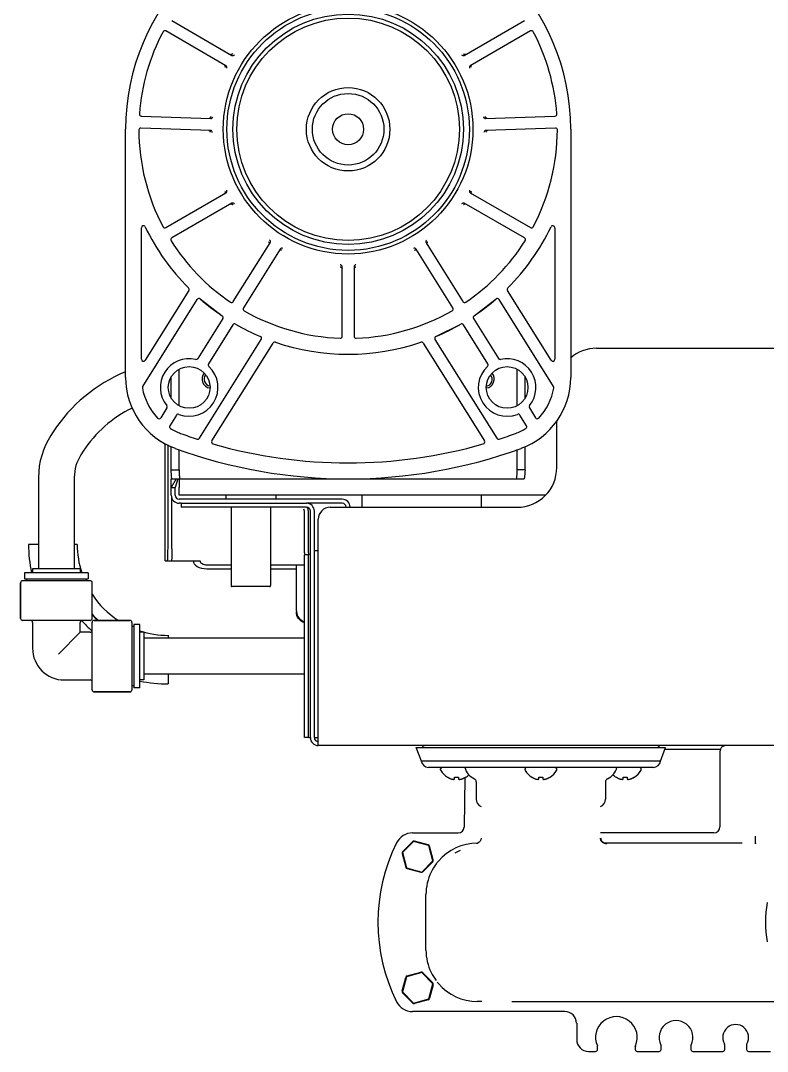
# Model space of a CAD drawing. Header units: millimetres. Extents: x 2355 to 9028, y 2010 to 7655.
# Drawn here: x 5846.3 to 6034.2, y 6387.9 to 6647.4 of the extents above; entities that cross this region are included whole.
import ezdxf

# ---------------------------------------------------------------- set-up
doc = ezdxf.new("R2010")
doc.units = ezdxf.units.MM
doc.header["$LTSCALE"] = 739.2
doc.layers.get('0').update_dxf_attribs({"linetype": 'CONTINUOUS'})
for name, color, linetype in [('ASSI', 7, 'CONTINUOUS'), ('CURVE', 7, 'CONTINUOUS'), ('GEOM', 7, 'CONTINUOUS')]:
    doc.layers.add(name, color=color, linetype=linetype)

msp = doc.modelspace()

# ---------------------------------------------------------------- linework, layer by layer
at = {"linetype": 'Continuous'}
msp.add_line((5886.22, 6532.09), (5886.22, 6529.94), dxfattribs=at)
at = {"color": 7, "linetype": 'Continuous'}
for p, q in [((5863.32, 6508.44), (5847.32, 6508.44)), ((5847.32, 6508.44), (5847.32, 6506.94)), ((5863.32, 6508.44), (5863.32, 6506.94)), ((5846.32, 6496.94), (5846.32, 6505.94)), ((5863.82, 6506.44), (5846.82, 6506.44)), ((5847.32, 6506.94), (5863.32, 6506.94)), ((5847.82, 6506.94), (5847.82, 6506.44)), ((5862.82, 6506.94), (5862.82, 6506.44)), ((5864.32, 6496.94), (5864.32, 6505.94)), ((5908.92, 6504.94), (5899.52, 6504.94)), ((5863.82, 6496.44), (5846.82, 6496.44)), ((5849.32, 6495.94), (5849.32, 6489.44)), ((5861.32, 6493.44), (5861.32, 6495.94)), ((5864.32, 6478.94), (5864.32, 6495.94)), ((5873.82, 6496.44), (5864.82, 6496.44)), ((5874.32, 6495.94), (5874.32, 6478.94)), ((5855.82, 6487.94), (5861.32, 6493.44)), ((5863.82, 6493.44), (5861.32, 6493.44)), ((5874.82, 6494.94), (5874.32, 6494.94)), ((5876.32, 6495.44), (5874.82, 6495.44)), ((5874.82, 6495.44), (5874.82, 6479.44)), ((5876.32, 6479.44), (5876.32, 6495.44)), ((5857.32, 6481.44), (5863.82, 6481.44)), ((5874.82, 6479.94), (5874.32, 6479.94)), ((5873.82, 6478.44), (5864.82, 6478.44)), ((5876.32, 6479.44), (5874.82, 6479.44)), ((5953.7, 6456.96), (5953.7, 6456.99)), ((5955.5, 6456.44), (5955.5, 6456.99)), ((5956.5, 6456.99), (5956.5, 6456.44)), ((5958.3, 6456.99), (5958.3, 6456.96)), ((5974.92, 6456.96), (5974.92, 6456.99)), ((5976.72, 6456.44), (5976.72, 6456.99)), ((5977.72, 6456.99), (5977.72, 6456.44)), ((5979.52, 6456.99), (5979.52, 6456.96)), ((5996.14, 6456.96), (5996.14, 6456.99)), ((5997.94, 6456.44), (5997.94, 6456.99)), ((5998.94, 6456.99), (5998.94, 6456.44)), ((6000.74, 6456.99), (6000.74, 6456.96)), ((5955.43, 6456.44), (5955.5, 6456.44)), ((5956.57, 6456.44), (5956.6, 6456.43)), ((5976.65, 6456.44), (5976.72, 6456.44)), ((5977.79, 6456.44), (5977.81, 6456.43)), ((5997.87, 6456.44), (5997.94, 6456.44)), ((5999.01, 6456.44), (5999.03, 6456.43))]:
    msp.add_line(p, q, dxfattribs=at)
for centre, radius, start, end in [((5846.82, 6505.94), 0.5, 90, 180), ((5863.82, 6505.94), 0.5, 0, 90), ((5899.52, 6505.19), 0.25, 180, 270.0002), ((5908.92, 6505.19), 0.25, 269.9998, 360), ((5846.82, 6496.94), 0.5, 180, 270), ((5848.82, 6495.94), 0.5, 0, 90), ((5861.82, 6495.94), 0.5, 90, 180), ((5863.82, 6496.94), 0.5, 270, 360), ((5864.82, 6495.94), 0.5, 90, 180), ((5873.82, 6495.94), 0.5, 0, 90), ((5863.82, 6493.94), 0.5, 270, 360), ((5857.32, 6489.44), 8, 180, 270), ((5863.82, 6480.94), 0.5, 0, 90), ((5864.82, 6478.94), 0.5, 180, 270), ((5873.82, 6478.94), 0.5, 270, 360), ((5956.19, 6461.05), 4.75, 238.4659, 241.0313), ((5956.19, 6461.04), 4.75, 241.0316, 241.9926), ((5956.19, 6461.04), 4.75, 241.9926, 243.3187), ((5956.19, 6461.04), 4.74, 243.3188, 244.4598), ((5956.18, 6461.03), 4.74, 244.4598, 245.4278), ((5956.18, 6461.03), 4.73, 245.4278, 246.6825), ((5956.18, 6461.02), 4.73, 246.6826, 247.4526), ((5956.18, 6461.02), 4.72, 247.4524, 248.9975), ((5956.17, 6461.01), 4.72, 248.9977, 249.4819), ((5956.17, 6461), 4.7, 249.4813, 251.5344), ((5956.16, 6460.98), 4.68, 251.535, 252.6227), ((5956, 6460.75), 3.79, 262.4013, 277.5987), ((5955.84, 6460.98), 4.68, 287.3773, 288.465), ((5955.84, 6461), 4.7, 288.4656, 290.5187), ((5955.83, 6461.01), 4.72, 290.5181, 291.0023), ((5955.83, 6461.02), 4.72, 291.0025, 292.5476), ((5955.83, 6461.02), 4.73, 292.5474, 293.3174), ((5955.83, 6461.03), 4.73, 293.3175, 294.5722), ((5955.82, 6461.03), 4.74, 294.5722, 295.5402), ((5955.82, 6461.04), 4.74, 295.5402, 296.6812), ((5955.82, 6461.04), 4.75, 296.6813, 298.0074), ((5955.82, 6461.04), 4.75, 298.0074, 298.9684), ((5955.82, 6461.05), 4.75, 298.9687, 301.5341), ((5977.41, 6461.05), 4.75, 238.4659, 241.0313), ((5977.41, 6461.04), 4.75, 241.0316, 241.9926), ((5977.41, 6461.04), 4.75, 241.9926, 243.3187), ((5977.4, 6461.04), 4.74, 243.3188, 244.4598), ((5977.4, 6461.03), 4.74, 244.4598, 245.4278), ((5977.4, 6461.03), 4.73, 245.4278, 246.6825), ((5977.4, 6461.02), 4.73, 246.6826, 247.4526), ((5977.39, 6461.02), 4.72, 247.4524, 248.9975), ((5977.39, 6461.01), 4.72, 248.9977, 249.4819), ((5977.39, 6461), 4.7, 249.4813, 251.5344), ((5977.38, 6460.98), 4.68, 251.535, 252.6227), ((5977.22, 6460.75), 3.79, 262.4013, 277.5987), ((5977.06, 6460.98), 4.68, 287.3773, 288.465), ((5977.06, 6461), 4.7, 288.4656, 290.5187), ((5977.05, 6461.01), 4.72, 290.5181, 291.0023), ((5977.05, 6461.02), 4.72, 291.0025, 292.5476), ((5977.05, 6461.02), 4.73, 292.5474, 293.3174), ((5977.04, 6461.03), 4.73, 293.3175, 294.5722), ((5977.04, 6461.03), 4.74, 294.5722, 295.5402), ((5977.04, 6461.04), 4.74, 295.5402, 296.6812), ((5977.04, 6461.04), 4.75, 296.6813, 298.0074), ((5977.04, 6461.04), 4.75, 298.0074, 298.9684), ((5977.04, 6461.05), 4.75, 298.9687, 301.5341), ((5998.63, 6461.05), 4.75, 238.4659, 241.0313), ((5998.62, 6461.04), 4.75, 241.0316, 241.9926), ((5998.62, 6461.04), 4.75, 241.9926, 243.3187), ((5998.62, 6461.04), 4.74, 243.3188, 244.4598), ((5998.62, 6461.03), 4.74, 244.4598, 245.4278), ((5998.62, 6461.03), 4.73, 245.4278, 246.6825), ((5998.62, 6461.02), 4.73, 246.6826, 247.4526), ((5998.61, 6461.02), 4.72, 247.4524, 248.9975), ((5998.61, 6461.01), 4.72, 248.9977, 249.4819), ((5998.61, 6461), 4.7, 249.4813, 251.5344), ((5998.6, 6460.98), 4.68, 251.535, 252.6227), ((5998.44, 6460.75), 3.79, 262.4013, 277.5987), ((5998.28, 6460.98), 4.68, 287.3773, 288.465), ((5998.27, 6461), 4.7, 288.4656, 290.5187), ((5998.27, 6461.01), 4.72, 290.5181, 291.0023), ((5998.27, 6461.02), 4.72, 291.0025, 292.5476), ((5998.26, 6461.02), 4.73, 292.5474, 293.3174), ((5998.26, 6461.03), 4.73, 293.3175, 294.5722), ((5998.26, 6461.03), 4.74, 294.5722, 295.5402), ((5998.26, 6461.04), 4.74, 295.5402, 296.6812), ((5998.26, 6461.04), 4.75, 296.6813, 298.0074), ((5998.26, 6461.04), 4.75, 298.0074, 298.9684), ((5998.25, 6461.05), 4.75, 298.9687, 301.5341), ((5956.16, 6460.97), 4.67, 252.6228, 253.6051), ((5956.15, 6460.94), 4.64, 253.6036, 255.6824), ((5955.26, 6458.43), 2.01, 262.7256, 264.8598), ((5955.26, 6458.41), 1.98, 264.8627, 265.7144), ((5955.26, 6458.4), 1.97, 265.714, 266.9767), ((5955.25, 6458.39), 1.96, 266.9771, 268.0037), ((5955.25, 6458.38), 1.95, 268.0037, 269.0738), ((5955.25, 6458.38), 1.95, 269.0741, 271.1541), ((5955.25, 6458.38), 1.95, 271.1544, 272.3767), ((5955.25, 6458.39), 1.96, 272.3765, 273.2159), ((5955.25, 6458.4), 1.97, 273.2166, 274.6016), ((5955.25, 6458.41), 1.98, 274.6009, 275.2558), ((5956.76, 6458.43), 2.01, 262.7259, 264.7415), ((5956.76, 6458.4), 1.97, 265.3984, 266.7833), ((5956.75, 6458.39), 1.96, 266.7841, 267.6235), ((5956.75, 6458.38), 1.96, 267.6233, 268.8455), ((5956.75, 6458.38), 1.95, 268.8459, 270.9258), ((5956.75, 6458.38), 1.95, 270.9261, 271.9964), ((5956.75, 6458.39), 1.96, 271.9964, 273.0228), ((5956.75, 6458.4), 1.97, 273.0233, 274.286), ((5956.75, 6458.41), 1.98, 274.2856, 275.1372), ((5956.75, 6458.43), 2.01, 275.1401, 277.2744), ((5955.86, 6460.94), 4.64, 284.3176, 286.3964), ((5955.85, 6460.97), 4.67, 286.3949, 287.3772), ((5977.38, 6460.97), 4.67, 252.6228, 253.6051), ((5977.37, 6460.94), 4.64, 253.6036, 255.6824), ((5976.48, 6458.43), 2.01, 262.7256, 264.8598), ((5976.47, 6458.41), 1.98, 264.8627, 265.7144), ((5976.47, 6458.4), 1.97, 265.714, 266.9767), ((5976.47, 6458.39), 1.96, 266.9771, 268.0037), ((5976.47, 6458.38), 1.95, 268.0037, 269.0738), ((5976.47, 6458.38), 1.95, 269.0741, 271.1541), ((5976.47, 6458.38), 1.95, 271.1544, 272.3767), ((5976.47, 6458.39), 1.96, 272.3765, 273.2159), ((5976.47, 6458.4), 1.97, 273.2166, 274.6016), ((5976.47, 6458.41), 1.98, 274.6009, 275.2558), ((5977.98, 6458.43), 2.01, 262.7259, 264.7415), ((5977.97, 6458.4), 1.97, 265.3984, 266.7833), ((5977.97, 6458.39), 1.96, 266.7841, 267.6235), ((5977.97, 6458.38), 1.96, 267.6233, 268.8455), ((5977.97, 6458.38), 1.95, 268.8459, 270.9258), ((5977.97, 6458.38), 1.95, 270.9261, 271.9964), ((5977.97, 6458.39), 1.96, 271.9964, 273.0228), ((5977.97, 6458.4), 1.97, 273.0233, 274.286), ((5977.97, 6458.41), 1.98, 274.2856, 275.1372), ((5977.97, 6458.43), 2.01, 275.1401, 277.2744), ((5977.08, 6460.94), 4.64, 284.3176, 286.3964), ((5977.07, 6460.97), 4.67, 286.3949, 287.3772), ((5998.6, 6460.97), 4.67, 252.6228, 253.6051), ((5998.59, 6460.94), 4.64, 253.6036, 255.6824), ((5997.69, 6458.43), 2.01, 262.7256, 264.8598), ((5997.69, 6458.41), 1.98, 264.8627, 265.7144), ((5997.69, 6458.4), 1.97, 265.714, 266.9767), ((5997.69, 6458.39), 1.96, 266.9771, 268.0037), ((5997.69, 6458.38), 1.95, 268.0037, 269.0738), ((5997.69, 6458.38), 1.95, 269.0741, 271.1541), ((5997.69, 6458.38), 1.95, 271.1544, 272.3767), ((5997.69, 6458.39), 1.96, 272.3765, 273.2159), ((5997.69, 6458.4), 1.97, 273.2166, 274.6016), ((5997.69, 6458.41), 1.98, 274.6009, 275.2558), ((5999.19, 6458.43), 2.01, 262.7259, 264.7415), ((5999.19, 6458.4), 1.97, 265.3984, 266.7833), ((5999.19, 6458.39), 1.96, 266.7841, 267.6235), ((5999.19, 6458.38), 1.96, 267.6233, 268.8455), ((5999.19, 6458.38), 1.95, 268.8459, 270.9258), ((5999.19, 6458.38), 1.95, 270.9261, 271.9964), ((5999.19, 6458.39), 1.96, 271.9964, 273.0228), ((5999.19, 6458.4), 1.97, 273.0233, 274.286), ((5999.19, 6458.41), 1.98, 274.2856, 275.1372), ((5999.19, 6458.43), 2.01, 275.1401, 277.2744), ((5998.29, 6460.94), 4.64, 284.3176, 286.3964), ((5998.28, 6460.97), 4.67, 286.3949, 287.3772)]:
    msp.add_arc(centre, radius, start, end, dxfattribs=at)
at = {"layer": 'ASSI', "color": 7, "linetype": 'Continuous'}
for p, q in [((5899.27, 6524.94), (5899.27, 6505.19)), ((5909.17, 6524.94), (5909.17, 6505.19)), ((5861.32, 6509.44), (5849.32, 6509.44)), ((5849.32, 6509.44), (5849.32, 6508.44)), ((5861.32, 6509.44), (5861.32, 6508.44)), ((5846.32, 6505.94), (5846.32, 6496.94)), ((5864.82, 6496.44), (5873.82, 6496.44)), ((5877.32, 6493.44), (5876.32, 6493.44)), ((5877.32, 6493.44), (5877.32, 6481.44)), ((5877.32, 6481.44), (5876.32, 6481.44)), ((5864.82, 6478.44), (5873.82, 6478.44)), ((5952, 6458.84), (5952, 6459.04)), ((5973.22, 6458.84), (5973.22, 6459.04)), ((5981.22, 6458.84), (5981.22, 6459.04)), ((6002.44, 6458.84), (6002.44, 6459.04))]:
    msp.add_line(p, q, dxfattribs=at)
at = {"layer": 'ASSI', "linetype": 'Continuous'}
for p, q in [((5947.14, 6461.02), (5945.83, 6464.44)), ((6007.31, 6461.02), (6008.61, 6464.44)), ((6007.31, 6461.02), (5947.14, 6461.02)), ((6005.52, 6459.44), (5948.92, 6459.44))]:
    msp.add_line(p, q, dxfattribs=at)
at = {"layer": 'ASSI', "color": 7, "linetype": 'Continuous'}
for radius in [10.5, 9, 3.9]:
    msp.add_circle((5928.72, 6620.09), radius, dxfattribs=at)
for centre, radius, start, end in [((5894.22, 6557.19), 2.25, 139.3317, 262.5132), ((5963.22, 6557.19), 2.25, 277.4868, 40.6683), ((5883.44, 6515.56), 35.12, 180, 191.7058), ((5883.44, 6515.56), 22.88, 180, 198.1556), ((5883.44, 6515.56), 22.88, 213.2134, 236.7866), ((5883.44, 6515.56), 22.88, 251.8444, 270), ((5883.44, 6515.56), 35.12, 258.2942, 270), ((5952.4, 6459.04), 0.4, 90, 180), ((5962.22, 6460.44), 4.25, 193.6627, 246.0499), ((5973.62, 6459.04), 0.4, 90, 180), ((5980.82, 6459.04), 0.4, 0, 90), ((5992.22, 6460.44), 4.25, 293.9501, 346.3373), ((6002.04, 6459.04), 0.4, 0, 90), ((5952.4, 6458.84), 0.4, 180, 210.3012), ((5956.2, 6461.06), 4.8, 210.3012, 238.5421), ((5955.81, 6461.06), 4.8, 301.4579, 313.366), ((5973.62, 6458.84), 0.4, 180, 210.3012), ((5977.42, 6461.06), 4.8, 210.3012, 238.5421), ((5977.02, 6461.06), 4.8, 301.4579, 329.6988), ((5980.82, 6458.84), 0.4, 329.6988, 360), ((5998.64, 6461.06), 4.8, 226.6003, 238.5421), ((5998.24, 6461.06), 4.8, 301.4579, 329.6988), ((6002.04, 6458.84), 0.4, 329.6988, 360), ((5963.02, 6451.44), 2.05, 180, 246.8262), ((5991.42, 6451.44), 2.05, 293.1738, 360)]:
    msp.add_arc(centre, radius, start, end, dxfattribs=at)
at = {"layer": 'ASSI', "linetype": 'Continuous'}
for centre, radius, start, end in [((5894.22, 6557.19), 1.75, 141.612, 259.6344), ((5963.22, 6557.14), 1.75, 279.4956, 39.7644), ((5948.92, 6461.24), 1.8, 186.9943, 270), ((6005.52, 6461.24), 1.8, 270, 353.0057)]:
    msp.add_arc(centre, radius, start, end, dxfattribs=at)
at = {"layer": 'CURVE', "color": 40, "linetype": 'Continuous'}
msp.add_arc((5881.32, 6513.44), 26, 220.8383, 229.1617, dxfattribs=at)
at = {"layer": 'GEOM', "color": 7, "linetype": 'Continuous'}
for p, q in [((5884.34, 6647.45), (5899.49, 6638.7)), ((5957.95, 6638.7), (5973.1, 6647.45)), ((5897.99, 6636.1), (5882.84, 6644.85)), ((5974.6, 6644.85), (5959.45, 6636.1)), ((5876.69, 6623.41), (5894.18, 6622.8)), ((5963.27, 6622.8), (5980.75, 6623.41)), ((5872.72, 6557.62), (5872.72, 6620.09)), ((5894.07, 6619.8), (5876.59, 6620.41)), ((5980.86, 6620.41), (5963.37, 6619.8)), ((5984.72, 6620.09), (5984.72, 6557.62)), ((5882.84, 6595.33), (5897.99, 6604.08)), ((5959.45, 6604.08), (5974.6, 6595.33)), ((5899.49, 6601.48), (5884.34, 6592.73)), ((5973.1, 6592.73), (5957.95, 6601.48)), ((5876.72, 6562.2), (5876.72, 6595.31)), ((5980.72, 6595.31), (5980.72, 6562.2)), ((5899.83, 6576.69), (5909.1, 6591.52)), ((5948.34, 6591.52), (5957.61, 6576.69)), ((5911.65, 6589.94), (5902.38, 6575.1)), ((5955.07, 6575.1), (5945.8, 6589.94)), ((5927.22, 6567.97), (5927.22, 6585.47)), ((5930.22, 6585.47), (5930.22, 6567.97)), ((5888.63, 6579.51), (5877.65, 6561.94)), ((5979.8, 6561.94), (5968.82, 6579.51)), ((5877.03, 6555.29), (5890.76, 6577.26)), ((5891.51, 6577.37), (5897.04, 6573.12)), ((5960.41, 6573.12), (5965.93, 6577.37)), ((5980.41, 6555.29), (5966.69, 6577.26)), ((5897.18, 6572.45), (5890.89, 6562.38)), ((5899.73, 6570.86), (5893.58, 6561.02)), ((5950.8, 6567.92), (5957.04, 6571.02)), ((5963.86, 6561.02), (5957.72, 6570.86)), ((5960.26, 6572.45), (5966.55, 6562.38)), ((5891.32, 6542.3), (5906.87, 6567.19)), ((5894.43, 6541.62), (5909.83, 6566.27)), ((5947.61, 6566.27), (5963.01, 6541.62)), ((5950.57, 6567.19), (5966.12, 6542.3)), ((5886.22, 6550.48), (5886.22, 6559.7)), ((5971.22, 6550.48), (5971.22, 6559.7)), ((5883.12, 6549.95), (5881.56, 6547.44)), ((5974.32, 6549.95), (5975.88, 6547.44)), ((5885.52, 6548.12), (5883.85, 6545.44)), ((5973.6, 6545.44), (5971.92, 6548.12)), ((5854.51, 6543.9), (5853.95, 6543.03)), ((5862.07, 6539.01), (5861.51, 6538.14)), ((5886.22, 6534.39), (5886.22, 6539.46)), ((5971.22, 6534.39), (5971.22, 6539.46)), ((5884.22, 6534.39), (5886.22, 6534.39)), ((5973.22, 6534.39), (5971.22, 6534.39)), ((5850.82, 6532.44), (5850.82, 6509.44)), ((5859.82, 6532.44), (5859.82, 6509.44)), ((5884.39, 6532.09), (5973.05, 6532.09)), ((5885.84, 6532.09), (5885.22, 6529.94)), ((5884.22, 6529.94), (5885.22, 6529.94)), ((5885.22, 6527.94), (5885.22, 6529.94)), ((5884.4, 6514.44), (5884.4, 6527.28)), ((5927.22, 6526.94), (5886.22, 6526.94)), ((5897.92, 6527.94), (5897.92, 6527.14)), ((5910.52, 6527.94), (5910.52, 6527.14)), ((5932.22, 6524.94), (5932.22, 6527.94)), ((5962.22, 6527.94), (5962.22, 6524.94)), ((5886.72, 6525.94), (5918.22, 6525.94)), ((5886.72, 6525.94), (5886.72, 6524.94)), ((5918.72, 6513.44), (5918.72, 6523.94)), ((5920.22, 6466.94), (5920.22, 6523.94)), ((5850.82, 6515.56), (5848.32, 6515.56)), ((5860.57, 6515.56), (5859.82, 6515.56)), ((5921.22, 6513.94), (5920.22, 6513.94)), ((5883.24, 6511.44), (5891.45, 6511.44)), ((5918.72, 6512.94), (5917.72, 6512.94)), ((5918.72, 6466.94), (5918.72, 6512.94)), ((5893.19, 6510.44), (5899.27, 6510.44)), ((5909.17, 6510.44), (5917.72, 6510.44)), ((5915.7, 6498.85), (5915.7, 6510.44)), ((5917.72, 6491.94), (5877.32, 6491.94)), ((5883.44, 6492.69), (5883.44, 6491.94)), ((5917.72, 6482.94), (5877.32, 6482.94)), ((5883.44, 6482.94), (5883.44, 6480.44)), ((5918.72, 6466.94), (5917.72, 6466.94)), ((5918.8, 6466.94), (5919.22, 6466.94)), ((5920.22, 6466.94), (5921.22, 6466.94)), ((5921.22, 6464.94), (5921.22, 6465.94)), ((6022.26, 6463.44), (6022.26, 6462.04)), ((6022.26, 6459.84), (6022.26, 6444.44)), ((5958.12, 6456.89), (5957.9, 6444.41)), ((5960.97, 6455.82), (5960.97, 6451.44)), ((5993.47, 6455.82), (5993.47, 6451.44)), ((5944.94, 6442.94), (5956.4, 6442.94)), ((6020.76, 6442.94), (5992.22, 6442.94)), ((6031.22, 6440.38), (6031.22, 6442.09)), ((5945.19, 6440.77), (5942.39, 6437.97)), ((5944.95, 6440.72), (5942.44, 6438.21)), ((5949.03, 6439.75), (5945.19, 6440.77)), ((5948.86, 6439.93), (5945.43, 6440.85)), ((5950.06, 6435.91), (5949.03, 6439.75)), ((5950.13, 6436.15), (5949.22, 6439.58)), ((5961.01, 6440.26), (5960.99, 6440.25)), ((5961.08, 6440.27), (5961.01, 6440.26)), ((5961.22, 6440.35), (5961.3, 6440.35)), ((5992.99, 6440.43), (6027.83, 6440.43)), ((5942.31, 6437.73), (5943.23, 6434.3)), ((5942.39, 6437.97), (5943.41, 6434.13)), ((5947.25, 6433.1), (5950.06, 6435.91)), ((5943.41, 6434.13), (5947.25, 6433.1)), ((5943.58, 6433.95), (5947.01, 6433.03)), ((5947.49, 6433.16), (5950.01, 6435.67)), ((5948.31, 6413.44), (5948.31, 6427.44)), ((5947.25, 6407.77), (5943.41, 6406.75)), ((5943.58, 6406.93), (5947.01, 6407.85)), ((5950.06, 6404.97), (5947.25, 6407.77)), ((5947.49, 6407.72), (5950.01, 6405.21)), ((5942.31, 6403.15), (5943.23, 6406.58)), ((5943.41, 6406.75), (5942.39, 6402.91)), ((5949.03, 6401.13), (5950.06, 6404.97)), ((5950.13, 6404.73), (5949.22, 6401.3)), ((5942.39, 6402.91), (5945.19, 6400.1)), ((5944.95, 6400.16), (5942.44, 6402.67)), ((5945.19, 6400.1), (5949.03, 6401.13)), ((5948.86, 6400.95), (5945.43, 6400.03)), ((5962.35, 6400.53), (5961.22, 6400.53)), ((6038.67, 6400.45), (5969.9, 6400.45)), ((5983.22, 6397.94), (5944.94, 6397.94)), ((5986.22, 6395.06), (5986.22, 6390.94)), ((5991.47, 6388.44), (5991.47, 6389.09)), ((6000.97, 6389.09), (6001.02, 6389.3)), ((6000.97, 6389.09), (6000.97, 6388.44)), ((6007.42, 6389.54), (6007.47, 6389.32)), ((6007.47, 6388.44), (6007.47, 6389.32)), ((6014.97, 6389.32), (6015.02, 6389.54)), ((6014.97, 6389.32), (6014.97, 6388.44)), ((6023.47, 6388.44), (6023.47, 6389.57)), ((6028.97, 6389.57), (6028.97, 6388.44)), ((5989.22, 6387.94), (5990.97, 6387.94)), ((6001.47, 6387.94), (6006.97, 6387.94)), ((6015.47, 6387.94), (6022.97, 6387.94)), ((6029.47, 6387.94), (6034.97, 6387.94))]:
    msp.add_line(p, q, dxfattribs=at)
at = {"layer": 'GEOM', "linetype": 'Continuous'}
for p, q in [((5991.22, 6564.94), (6302.22, 6564.94)), ((5884.22, 6552.45), (5884.22, 6557.73)), ((5973.22, 6552.45), (5973.22, 6557.73)), ((5981.22, 6534.94), (5981.22, 6546.75)), ((5882.72, 6511.44), (5882.72, 6540.93)), ((5883.4, 6514.44), (5883.4, 6540.61)), ((5884.22, 6534.39), (5884.22, 6540.23)), ((5973.22, 6534.39), (5973.22, 6540.23)), ((5884.22, 6527.94), (5884.22, 6532.09)), ((5885.46, 6532.09), (5884.22, 6529.94)), ((5886.22, 6527.94), (5886.22, 6529.94)), ((5978.34, 6527.94), (5886.22, 6527.94)), ((5886.72, 6525.94), (5886.22, 6525.94)), ((5918.22, 6524.94), (5886.72, 6524.94)), ((5927.22, 6525.94), (5918.22, 6525.94)), ((5924.22, 6524.94), (5971.22, 6524.94)), ((5917.72, 6513.44), (5917.72, 6523.94)), ((5919.22, 6466.94), (5919.22, 6523.94)), ((5921.22, 6465.94), (5921.22, 6521.94)), ((5882.72, 6511.44), (5883.24, 6511.44)), ((5917.72, 6466.94), (5917.72, 6512.94)), ((5893.19, 6509.44), (5899.27, 6509.44)), ((5909.17, 6509.44), (5915.7, 6509.44)), ((6270.1, 6464.94), (5921.22, 6464.94)), ((5945.83, 6464.44), (6008.61, 6464.44)), ((5947.14, 6461.02), (5945.83, 6464.44)), ((6007.31, 6461.02), (6008.61, 6464.44)), ((6022.26, 6463.94), (6008.42, 6463.94))]:
    msp.add_line(p, q, dxfattribs=at)
at = {"layer": 'GEOM', "color": 7, "linetype": 'Continuous'}
for points in [[(5962.22, 6441.61), (5962.14, 6441.23), (5961.96, 6440.87), (5961.71, 6440.59), (5961.45, 6440.41), (5961.23, 6440.31), (5961.08, 6440.27)], [(5993.49, 6440.26), (5993.5, 6440.25), (5993.5, 6440.25), (5993.45, 6440.26), (5993.34, 6440.28), (5993.13, 6440.36), (5992.85, 6440.51), (5992.56, 6440.78), (5992.34, 6441.14), (5992.23, 6441.57), (5992.22, 6441.63)]]:
    msp.add_lwpolyline(points, dxfattribs=at)
for centre, radius in [((5928.72, 6620.09), 31.41), ((5928.72, 6620.09), 30.5), ((5928.72, 6620.09), 29), ((5928.72, 6620.09), 28), ((5888.72, 6555.09), 5.25), ((5968.72, 6555.09), 5.25)]:
    msp.add_circle(centre, radius, dxfattribs=at)
for centre, radius, start, end in [((5928.72, 6620.09), 56, 0, 180), ((5928.72, 6620.09), 52.65, 152.1978, 175.8022), ((5882.59, 6644.41), 0.5, 60, 152.1978), ((5974.85, 6644.41), 0.5, 27.8022, 120), ((5928.72, 6620.09), 52.65, 4.1978, 27.8022), ((5897.23, 6635.94), 0.567, 352.9438, 359.7748), ((5876.71, 6623.91), 0.5, 175.8022, 268), ((5893.64, 6623.33), 0.545, 340.8391, 344.5973), ((5963.8, 6623.33), 0.537, 196.6753, 199.9417), ((5980.74, 6623.91), 0.5, 272, 4.1978), ((5876.57, 6619.91), 0.5, 88, 180.1978), ((5980.87, 6619.91), 0.5, 359.8022, 92), ((5928.72, 6620.09), 52.65, 180.1978, 207.8022), ((5928.72, 6620.09), 52.65, 332.1978, 359.8022), ((5960.21, 6604.24), 0.567, 172.9438, 179.7748), ((5877.22, 6595.31), 0.5, 25.6985, 180), ((5928.72, 6620.09), 56.65, 205.6985, 224.8525), ((5882.59, 6595.76), 0.5, 207.8022, 300), ((5928.72, 6620.09), 56.65, 315.1475, 334.3015), ((5974.85, 6595.76), 0.5, 240, 332.1978), ((5980.22, 6595.31), 0.5, 0, 154.3015), ((5884.59, 6592.3), 0.5, 120, 212.1978), ((5928.72, 6620.09), 52.65, 212.1978, 235.8022), ((5928.72, 6620.09), 52.65, 304.1978, 327.8022), ((5972.85, 6592.3), 0.5, 327.8022, 60), ((5930.73, 6584.92), 0.537, 104.6753, 107.9417), ((5888.2, 6579.78), 0.5, 328, 44.8525), ((5969.24, 6579.78), 0.5, 135.1475, 212), ((5891.18, 6576.99), 0.5, 48.9398, 148), ((5928.72, 6620.09), 56.65, 228.9398, 235.9946), ((5899.41, 6576.95), 0.5, 235.8022, 328), ((5958.03, 6576.95), 0.5, 212, 304.1978), ((5928.72, 6620.09), 56.65, 304.0054, 311.0602), ((5966.26, 6576.99), 0.5, 32, 131.0602), ((5902.8, 6574.83), 0.5, 148, 240.1978), ((5928.72, 6620.09), 52.65, 240.1978, 267.8022), ((5928.72, 6620.09), 52.65, 272.1978, 299.8022), ((5954.64, 6574.83), 0.5, 299.8022, 32), ((5896.76, 6572.71), 0.5, 328, 55.9946), ((5900.15, 6570.59), 0.5, 60.0054, 148), ((5928.72, 6620.09), 56.65, 240.0054, 247.0602), ((5928.72, 6620.09), 56.65, 292.9398, 299.9946), ((5957.29, 6570.59), 0.5, 32, 119.9946), ((5960.69, 6572.71), 0.5, 124.0054, 212), ((5906.45, 6567.46), 0.5, 328, 67.0602), ((5910.25, 6566), 0.5, 71.1475, 148), ((5928.72, 6620.09), 56.65, 251.1475, 288.8525), ((5926.72, 6567.97), 0.5, 267.8022, 360), ((5930.72, 6567.97), 0.5, 180, 272.1978), ((5947.19, 6566), 0.5, 32, 108.8525), ((5951, 6567.46), 0.5, 112.9398, 212), ((5877.22, 6562.2), 0.5, 180, 328), ((5888.72, 6555.09), 7.25, 76.9975, 219.0025), ((5888.72, 6555.09), 7.25, 248.988, 47.012), ((5890.47, 6562.64), 0.5, 256.9975, 328), ((5894.01, 6560.76), 0.5, 148, 227.012), ((5968.72, 6555.09), 7.25, 132.988, 291.012), ((5963.44, 6560.76), 0.5, 312.988, 32), ((5966.98, 6562.64), 0.5, 212, 283.0025), ((5968.72, 6555.09), 7.25, 320.9975, 103.0025), ((5980.22, 6562.2), 0.5, 212, 360), ((5887.67, 6522.44), 39.5, 112.2604, 147.0952), ((5891.72, 6557.62), 19, 180, 249.9874), ((5877.45, 6555.03), 0.5, 148, 190.2852), ((5965.72, 6557.62), 19, 290.0126, 360), ((5979.99, 6555.03), 0.5, 349.7148, 32), ((5891.72, 6557.62), 15, 190.2852, 223.1051), ((5965.72, 6557.62), 15, 316.8949, 349.7148), ((5882.7, 6550.21), 0.5, 328, 39.0025), ((5974.74, 6550.21), 0.5, 140.9975, 212), ((5887.67, 6522.44), 30.5, 115.7333, 147.0952), ((5881.14, 6547.71), 0.5, 223.1051, 328), ((5885.94, 6547.85), 0.5, 68.988, 148), ((5971.5, 6547.85), 0.5, 32, 111.012), ((5976.31, 6547.71), 0.5, 212, 316.8949), ((5884.27, 6545.18), 0.5, 148, 239.0781), ((5973.17, 6545.18), 0.5, 300.9219, 32), ((5870.32, 6532.44), 19.5, 147.0952, 180), ((5891.72, 6557.62), 15, 239.0781, 249.9874), ((5928.72, 6659.2), 123.12, 249.9874, 252.0311), ((5890.89, 6542.57), 0.5, 252.0311, 328), ((5966.55, 6542.57), 0.5, 212, 287.9689), ((5928.72, 6659.2), 123.12, 287.9689, 290.0126), ((5965.72, 6557.62), 15, 290.0126, 300.9219), ((5928.72, 6659.2), 127.12, 249.9874, 290.0126), ((5894.86, 6541.36), 0.5, 148, 253.9663), ((5928.72, 6659.2), 123.12, 253.9663, 286.0337), ((5962.59, 6541.36), 0.5, 286.0337, 32), ((5870.32, 6532.44), 10.5, 147.0952, 180), ((5932.65, 6534.38), 46.43, 179.9881, 181.8918), ((5926.28, 6534.36), 44.95, 357.109, 0.042), ((5928.44, 6534.24), 42.21, 181.8956, 182.9248), ((5886.22, 6527.94), 1, 180, 270), ((5927.22, 6524.94), 2, 0, 90), ((5918.22, 6523.94), 2, 0, 90), ((5916.72, 6523.94), 2, 0, 30), ((5919.72, 6513.44), 1, 180, 210), ((5918.5, 6498.85), 2.8, 180.0021, 185.2913), ((5918.5, 6498.85), 2.8, 185.292, 185.4792), ((5883.44, 6515.56), 26.08, 222.7798, 227.2202), ((5883.44, 6515.56), 25.95, 222.485, 227.5151), ((5921.22, 6466.94), 1, 180, 270), ((5948.07, 6464.14), 0.8, 90, 157.6543), ((6006.38, 6464.14), 0.8, 22.3457, 90), ((6023.76, 6463.44), 1.5, 89.9673, 179.9672), ((5992.22, 6460.44), 4.25, 293.9501, 346.3509), ((5960.17, 6455.82), 0.8, 0, 66.0499), ((5994.27, 6455.82), 0.8, 113.9501, 180), ((5944.94, 6438.44), 4.5, 89.9984, 153.6114), ((5993.72, 6441.73), 1.5, 181.8276, 270.0023), ((5981.22, 6420.44), 45, 153.6098, 206.3902), ((5945.55, 6437.45), 5.48, 151.8654, 154.5058), ((5961.22, 6427.44), 12.91, 90, 139.3191), ((5961.72, 6426.94), 12.5, 112.5231, 119.5853), ((5961.81, 6426.93), 13.69, 139.3168, 141.1322), ((5983.22, 6420.44), 41.5, 160.9606, 161.15), ((5983.22, 6420.44), 38.75, 160.6734, 160.8764), ((5961.29, 6427.41), 12.98, 143.5259, 154.187), ((5961.22, 6427.44), 12.91, 154.1898, 180), ((6061.22, 6420.44), 27.5, 169.5578, 190.3788), ((5961.22, 6413.44), 12.91, 180, 205.8102), ((5983.22, 6420.44), 38.75, 199.1236, 199.3266), ((5961.28, 6413.47), 12.98, 205.8107, 216.4764), ((5983.22, 6420.44), 41.5, 198.85, 199.0394), ((5961.52, 6413.71), 13.31, 218.8422, 220.7088), ((5961.22, 6413.44), 12.91, 220.6809, 270), ((5945.55, 6403.43), 5.48, 205.4942, 208.1353), ((5944.94, 6402.44), 4.5, 206.3886, 270.0016), ((5996.22, 6391.44), 5.25, 335.9294, 204.0706), ((6011.22, 6391.44), 4.25, 333.4746, 206.5254), ((6026.22, 6391.44), 3.25, 330.0736, 209.9264), ((5989.22, 6390.94), 3, 180, 270), ((5990.97, 6389.09), 0.5, 0, 24.0706), ((6001.47, 6389.09), 0.5, 155.9294, 180), ((6006.97, 6389.32), 0.5, 0, 26.5254), ((6015.47, 6389.32), 0.5, 153.4746, 180), ((6022.97, 6389.57), 0.5, 0, 29.9264), ((6029.47, 6389.57), 0.5, 150.0736, 180), ((5990.97, 6388.44), 0.5, 270, 360), ((6001.47, 6388.44), 0.5, 180, 270), ((6006.97, 6388.44), 0.5, 270, 360), ((6015.47, 6388.44), 0.5, 180, 270), ((6022.97, 6388.44), 0.5, 270, 360), ((6029.47, 6388.44), 0.5, 180, 270)]:
    msp.add_arc(centre, radius, start, end, dxfattribs=at)
at = {"layer": 'GEOM', "linetype": 'Continuous'}
for centre, radius, start, end in [((5991.22, 6554.94), 10, 90, 131.0941), ((5971.22, 6534.94), 10, 270, 360), ((5886.22, 6527.94), 2, 180, 270), ((5916.72, 6523.94), 1, 0, 30), ((5918.22, 6523.94), 1, 0, 90), ((5924.22, 6521.94), 3, 90, 180), ((5927.22, 6524.94), 1, 0, 90), ((5919.72, 6513.44), 2, 180, 195.4975), ((5921.22, 6466.94), 2, 180, 270)]:
    msp.add_arc(centre, radius, start, end, dxfattribs=at)
msp.add_ellipse((5893.19, 6511.44), major_axis=(3.46, 0), ratio=0.57735, start_param=-3.141593, end_param=-1.570796, dxfattribs=at)
at = {"layer": 'GEOM', "color": 7, "linetype": 'Continuous'}
for centre, major_axis, ratio, start_param, end_param in [((5893.19, 6511.44), (1.73, 0), 0.57735, -3.141593, -1.570796), ((5956.4, 6444.44), (-1.25, 0.84), 0.998054, 2.164812, 3.716346), ((6020.76, 6444.44), (-1.25, 0.83), 0.998023, 2.159478, 3.728448), ((5945.3, 6440.37), (0.129, -0.483), 0.999797, 8.901267, 9.948289), ((5948.73, 6439.45), (-0.354, -0.354), 0.999797, 8.901267, 9.948289), ((5942.79, 6437.86), (0.483, -0.129), 0.999797, 8.901267, 9.948289), ((5949.65, 6436.02), (-0.483, 0.129), 0.999797, 8.901267, 9.948289), ((5943.71, 6434.43), (0.354, 0.354), 0.999797, 8.901267, 9.948289), ((5947.14, 6433.51), (-0.129, 0.483), 0.999797, 8.901267, 9.948289), ((5947.14, 6407.37), (-0.129, -0.483), 0.999797, 8.901267, 9.948289), ((5943.71, 6406.45), (0.354, -0.354), 0.999797, 8.901267, 9.948289), ((5949.65, 6404.86), (-0.483, -0.129), 0.999797, 8.901267, 9.948289), ((5942.79, 6403.02), (0.483, 0.129), 0.999797, 8.901267, 9.948289), ((5945.3, 6400.51), (0.129, 0.483), 0.999797, 8.901267, 9.948289), ((5948.73, 6401.43), (-0.354, 0.354), 0.999797, 8.901267, 9.948289), ((5983.22, 6394.94), (0, 3), 0.999391, -1.530583, 0)]:
    msp.add_ellipse(centre, major_axis=major_axis, ratio=ratio, start_param=start_param, end_param=end_param, dxfattribs=at)
for points, knots in [([(5899.36, 6638.89), (5899.32, 6638.88), (5899.24, 6638.88), (5899.17, 6638.9), (5899.13, 6638.91)], [0, 0, 0, 0, 0.513713, 1, 1, 1, 1]), ([(5957.79, 6639.04), (5957.78, 6639.05), (5957.76, 6639.07), (5957.74, 6639.1), (5957.73, 6639.11)], [0, 0, 0, 0, 0.4981, 1, 1, 1, 1]), ([(5958.38, 6638.94), (5958.26, 6638.87), (5958.01, 6638.86), (5957.84, 6638.99), (5957.79, 6639.04)], [0, 0, 0, 0, 0.687908, 1, 1, 1, 1]), ([(5897.79, 6635.87), (5897.79, 6635.84), (5897.78, 6635.78), (5897.76, 6635.72), (5897.74, 6635.7)], [0, 0, 0, 0, 0.494862, 1, 1, 1, 1]), ([(5894.15, 6623.15), (5894.14, 6623.1), (5894.06, 6622.94), (5893.88, 6622.83), (5893.76, 6622.82)], [0, 0, 0, 0, 0.303483, 1, 1, 1, 1]), ([(5894.18, 6623.27), (5894.18, 6623.25), (5894.17, 6623.22), (5894.17, 6623.2), (5894.16, 6623.18)], [0, 0, 0, 0, 0.501286, 1, 1, 1, 1]), ([(5963.28, 6623.17), (5963.28, 6623.19), (5963.27, 6623.22), (5963.27, 6623.25), (5963.26, 6623.27)], [0, 0, 0, 0, 0.4981, 1, 1, 1, 1]), ([(5963.69, 6622.82), (5963.56, 6622.83), (5963.39, 6622.93), (5963.31, 6623.09), (5963.29, 6623.14)], [0, 0, 0, 0, 0.695209, 1, 1, 1, 1]), ([(5894, 6619.52), (5894.01, 6619.5), (5894.02, 6619.47), (5894.03, 6619.44), (5894.03, 6619.42)], [0, 0, 0, 0, 0.495055, 1, 1, 1, 1]), ([(5894.03, 6619.42), (5894.03, 6619.41), (5894.04, 6619.38), (5894.04, 6619.34), (5894.04, 6619.33)], [0, 0, 0, 0, 0.4981, 1, 1, 1, 1]), ([(5963.4, 6619.33), (5963.4, 6619.34), (5963.4, 6619.37), (5963.41, 6619.4), (5963.41, 6619.41)], [0, 0, 0, 0, 0.501286, 1, 1, 1, 1]), ([(5963.41, 6619.41), (5963.42, 6619.43), (5963.43, 6619.47), (5963.44, 6619.51), (5963.45, 6619.53)], [0, 0, 0, 0, 0.507151, 1, 1, 1, 1]), ([(5959.65, 6604.31), (5959.65, 6604.34), (5959.67, 6604.4), (5959.69, 6604.45), (5959.7, 6604.48)], [0, 0, 0, 0, 0.494862, 1, 1, 1, 1]), ([(5899.06, 6601.23), (5899.19, 6601.31), (5899.44, 6601.32), (5899.61, 6601.19), (5899.65, 6601.14)], [0, 0, 0, 0, 0.687908, 1, 1, 1, 1]), ([(5899.65, 6601.14), (5899.67, 6601.13), (5899.69, 6601.11), (5899.71, 6601.08), (5899.72, 6601.07)], [0, 0, 0, 0, 0.4981, 1, 1, 1, 1]), ([(5958.08, 6601.29), (5958.12, 6601.3), (5958.2, 6601.3), (5958.28, 6601.28), (5958.31, 6601.27)], [0, 0, 0, 0, 0.513713, 1, 1, 1, 1]), ([(5948.6, 6591.11), (5948.52, 6591.23), (5948.51, 6591.48), (5948.63, 6591.65), (5948.67, 6591.7)], [0, 0, 0, 0, 0.687908, 1, 1, 1, 1]), ([(5948.67, 6591.7), (5948.68, 6591.71), (5948.71, 6591.73), (5948.73, 6591.75), (5948.75, 6591.76)], [0, 0, 0, 0, 0.4981, 1, 1, 1, 1]), ([(5908.91, 6591.4), (5908.92, 6591.36), (5908.91, 6591.28), (5908.89, 6591.21), (5908.88, 6591.17)], [0, 0, 0, 0, 0.513713, 1, 1, 1, 1]), ([(5911.81, 6589.74), (5911.85, 6589.74), (5911.93, 6589.72), (5912.01, 6589.69), (5912.04, 6589.67)], [0, 0, 0, 0, 0.489748, 1, 1, 1, 1]), ([(5926.75, 6585.46), (5926.76, 6585.46), (5926.79, 6585.45), (5926.82, 6585.45), (5926.84, 6585.44)], [0, 0, 0, 0, 0.501286, 1, 1, 1, 1]), ([(5926.84, 6585.44), (5926.86, 6585.44), (5926.89, 6585.43), (5926.93, 6585.41), (5926.95, 6585.4)], [0, 0, 0, 0, 0.507151, 1, 1, 1, 1]), ([(5930.23, 6585.05), (5930.25, 6585.17), (5930.36, 6585.34), (5930.52, 6585.42), (5930.57, 6585.43)], [0, 0, 0, 0, 0.695209, 1, 1, 1, 1]), ([(5930.6, 6585.44), (5930.61, 6585.45), (5930.64, 6585.45), (5930.68, 6585.46), (5930.69, 6585.46)], [0, 0, 0, 0, 0.4981, 1, 1, 1, 1]), ([(5884.4, 6514.44), (5884.4, 6514.06), (5884.39, 6513.5), (5884.37, 6512.79), (5884.36, 6512.34), (5884.33, 6511.98), (5884.31, 6511.69), (5884.28, 6511.55), (5884.26, 6511.44), (5884.24, 6511.44)], [0, 0, 0, 0, 0.381063, 0.553275, 0.704301, 0.828382, 0.920835, 0.978334, 1, 1, 1, 1]), ([(5915.72, 6498.58), (5915.77, 6498.03), (5916.22, 6496.94), (5917.19, 6496.29), (5917.72, 6496.11)], [0, 0, 0, 0, 0.49541, 1, 1, 1, 1]), ([(6031.22, 6440.38), (6031.22, 6440.33), (6031.22, 6440.29), (6031.22, 6440.2), (6031.22, 6440.25), (6031.22, 6440.26)], [0, 0, 0, 0, 0.68959, 0.788897, 1, 1, 1, 1])]:
    msp.add_open_spline(points, degree=3, knots=knots, dxfattribs=at)
for points in [[(5899.72, 6639.11), (5899.64, 6639), (5899.5, 6638.9), (5899.36, 6638.89)], [(5899.49, 6638.7), (5899.69, 6638.58), (5900.03, 6638.66), (5900.16, 6638.86)], [(5957.28, 6638.86), (5957.41, 6638.66), (5957.75, 6638.58), (5957.95, 6638.7)], [(5897.56, 6636.35), (5897.7, 6636.27), (5897.8, 6636.09), (5897.8, 6635.93)], [(5898.19, 6635.44), (5898.29, 6635.65), (5898.19, 6635.99), (5897.99, 6636.1)], [(5959.45, 6636.1), (5959.25, 6635.99), (5959.15, 6635.65), (5959.26, 6635.44)], [(5959.7, 6635.7), (5959.65, 6635.8), (5959.63, 6635.93), (5959.66, 6636.04)], [(5959.66, 6636.04), (5959.68, 6636.14), (5959.74, 6636.24), (5959.82, 6636.3)], [(5894.18, 6622.8), (5894.4, 6622.79), (5894.67, 6623.02), (5894.69, 6623.25)], [(5962.75, 6623.25), (5962.77, 6623.02), (5963.04, 6622.79), (5963.27, 6622.8)], [(5893.65, 6619.81), (5893.8, 6619.78), (5893.94, 6619.66), (5894, 6619.52)], [(5894.55, 6619.31), (5894.55, 6619.54), (5894.3, 6619.79), (5894.07, 6619.8)], [(5963.37, 6619.8), (5963.14, 6619.79), (5962.89, 6619.54), (5962.89, 6619.31)], [(5963.45, 6619.53), (5963.51, 6619.66), (5963.65, 6619.78), (5963.79, 6619.81)], [(5897.74, 6604.48), (5897.8, 6604.38), (5897.81, 6604.25), (5897.79, 6604.14)], [(5897.99, 6604.08), (5898.19, 6604.19), (5898.29, 6604.53), (5898.19, 6604.74)], [(5959.26, 6604.74), (5959.15, 6604.53), (5959.25, 6604.19), (5959.45, 6604.08)], [(5897.79, 6604.14), (5897.77, 6604.04), (5897.71, 6603.94), (5897.63, 6603.88)], [(5959.88, 6603.83), (5959.74, 6603.91), (5959.65, 6604.09), (5959.65, 6604.24)], [(5900.16, 6601.32), (5900.03, 6601.51), (5899.69, 6601.59), (5899.49, 6601.48)], [(5957.95, 6601.48), (5957.75, 6601.59), (5957.41, 6601.51), (5957.28, 6601.32)], [(5957.73, 6601.07), (5957.81, 6601.18), (5957.94, 6601.28), (5958.08, 6601.29)], [(5908.7, 6591.76), (5908.81, 6591.68), (5908.9, 6591.54), (5908.91, 6591.4)], [(5909.1, 6591.52), (5909.23, 6591.72), (5909.16, 6592.07), (5908.97, 6592.2)], [(5948.47, 6592.2), (5948.29, 6592.07), (5948.22, 6591.72), (5948.34, 6591.52)], [(5911.39, 6589.52), (5911.47, 6589.65), (5911.65, 6589.74), (5911.81, 6589.74)], [(5912.31, 6590.11), (5912.11, 6590.22), (5911.77, 6590.13), (5911.65, 6589.94)], [(5945.8, 6589.94), (5945.67, 6590.13), (5945.33, 6590.22), (5945.13, 6590.11)], [(5945.4, 6589.67), (5945.5, 6589.73), (5945.63, 6589.75), (5945.74, 6589.73)], [(5945.74, 6589.73), (5945.84, 6589.71), (5945.94, 6589.65), (5946.01, 6589.58)], [(5927.22, 6585.47), (5927.22, 6585.7), (5926.98, 6585.96), (5926.75, 6585.97)], [(5926.95, 6585.4), (5927.08, 6585.34), (5927.19, 6585.2), (5927.22, 6585.05)], [(5930.69, 6585.97), (5930.46, 6585.96), (5930.22, 6585.7), (5930.22, 6585.47)], [(6022.26, 6462.04), (6022.26, 6461.54), (6022.24, 6461.04), (6022.25, 6460.54)], [(6022.25, 6460.54), (6022.26, 6460.3), (6022.26, 6460.07), (6022.26, 6459.84)], [(5950.85, 6435.12), (5950.95, 6435.26), (5951.05, 6435.39), (5951.16, 6435.52)]]:
    msp.add_open_spline(points, degree=3, dxfattribs=at)
at = {"layer": 'GEOM', "linetype": 'Continuous'}
for points in [[(5884.39, 6532.09), (5884.28, 6532.85), (5884.22, 6533.62), (5884.22, 6534.39)], [(5973.22, 6534.39), (5973.22, 6533.62), (5973.17, 6532.85), (5973.05, 6532.09)]]:
    msp.add_open_spline(points, degree=3, dxfattribs=at)
for points, knots in [([(5883.24, 6511.44), (5883.27, 6511.44), (5883.28, 6511.55), (5883.31, 6511.69), (5883.33, 6511.98), (5883.36, 6512.34), (5883.38, 6512.79), (5883.4, 6513.5), (5883.4, 6514.06), (5883.4, 6514.44)], [0, 0, 0, 0, 0.021666, 0.079165, 0.171618, 0.295699, 0.446725, 0.618937, 1, 1, 1, 1]), ([(5917.72, 6495.85), (5917.15, 6496.04), (5916.1, 6496.78), (5915.7, 6498), (5915.7, 6498.59)], [0, 0, 0, 0, 0.504793, 1, 1, 1, 1])]:
    msp.add_open_spline(points, degree=3, knots=knots, dxfattribs=at)

doc.saveas('drawing.dxf')
